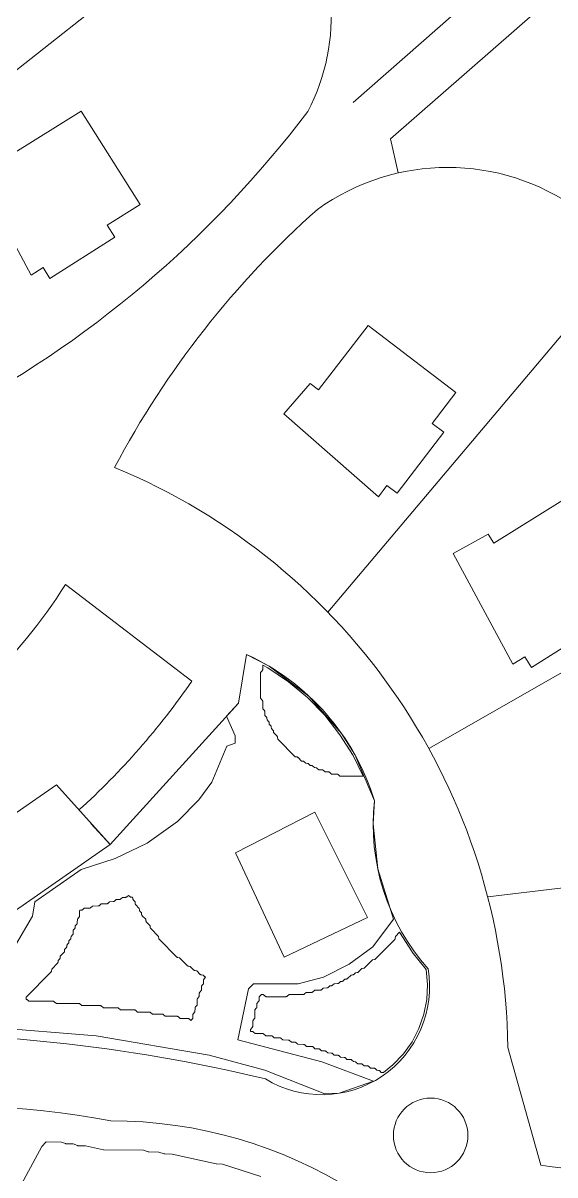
# Model space of a CAD drawing. Header units: inches. Extents: x 36 to 81.1, y 17.3 to 55.9.
# Drawn here: x 59.15 to 65.77, y 30.96 to 45.26 of the extents above; entities that cross this region are included whole.
import ezdxf

# ---------------------------------------------------------------- set-up
doc = ezdxf.new("R2010")
doc.units = ezdxf.units.IN
for name, color, linetype, lineweight in [('01_ORIGINAL_CAD', 7, 'Continuous', 20), ('02_APPROVED_PDF_OUTLINES', 7, 'Continuous', 15), ('03_ADDED_AREAS_SAME_COMPOSITION', 7, 'Continuous', 15), ('04_APPROVED_PERIMETER', 7, 'Continuous', 15)]:
    doc.layers.add(name, color=color, linetype=linetype, lineweight=lineweight)

msp = doc.modelspace()

# ---------------------------------------------------------------- linework, layer by layer
at = {"layer": '01_ORIGINAL_CAD'}
for points in [[(63.257, 44.272), (68.329, 48.719), (68.329, 49.231), (68.73, 49.6), (69.33, 49.6), (71.442, 51.512), (71.442, 50.696), (69.711, 49.177), (69.725, 48.651), (69.304, 48.218), (68.761, 48.218), (63.72, 43.82), (63.817, 43.397)], [(62.206, 47.145), (57.223, 43.22)], [(66.604, 42.276), (62.941, 37.945)], [(69.006, 38.995), (64.196, 36.253)], [(58.564, 35.106), (59.058, 34.241), (60.235, 35.059), (59.57, 35.799), (58.564, 35.106)], [(70.407, 35.063), (64.93, 34.409)], [(65.18, 32.538), (65.591, 31.078)]]:
    msp.add_lwpolyline(points, dxfattribs=at)
for points in [[(59.019, 43.63), (59.878, 44.165), (60.608, 43.006), (60.2, 42.749), (60.296, 42.598), (59.487, 42.088), (59.402, 42.222), (59.254, 42.129), (58.511, 43.505), (58.949, 43.742)], [(62.827, 40.702), (63.445, 41.502), (64.534, 40.672), (64.241, 40.288), (64.384, 40.18), (63.804, 39.42), (63.677, 39.516), (63.571, 39.377), (62.394, 40.407), (62.722, 40.782)], [(65.006, 38.799), (65.865, 39.334), (66.595, 38.175), (66.187, 37.918), (66.283, 37.767), (65.474, 37.257), (65.389, 37.391), (65.242, 37.298), (64.498, 38.674), (64.936, 38.911)], [(61.796, 34.957), (62.78, 35.461), (63.435, 34.152), (62.399, 33.663)]]:
    msp.add_lwpolyline(points, close=True, dxfattribs=at)
for points in [[(60.29, 39.74, -0.089338), (62.813, 42.944, -0.322066), (66.051, 42.944, -0.030946), (69.111, 38.833, -0.044664), (70.78, 33.554, -0.301674), (68.967, 31.144, -0.082145), (65.591, 31.078)], [(60.29, 39.74, -0.300089), (65.18, 32.538)], [(59.849, 35.488, 0.057164), (61.253, 37.088), (59.681, 38.289, -0.064319), (58.632, 37.014, -0.064319)], [(59.998, 35.322), (60.235, 35.059), (61.831, 36.816), (61.933, 37.418, -0.214593), (63.522, 35.602, 0.212382), (64.188, 33.517, -0.642649), (62.166, 32.15, 0.132984), (51.615, 31.858, -0.471407), (50.913, 32.245)], [(53.65, 30.945, -0.14301), (60.243, 31.63, -0.286424), (65.36, 28.431), (66.481, 23.89, -0.272091), (64.9, 18.954), (63.661, 17.533)]]:
    msp.add_lwpolyline(points, format="xyb", dxfattribs=at)
msp.add_circle((64.22, 31.448), 0.463, dxfattribs=at)
for centre, radius, start, end in [((60.387, 45.356), 2.599, 332.6099, 36.0186), ((51.961, 52.291), 13.465, 297.5281, 322.8549)]:
    msp.add_arc(centre, radius, start, end, dxfattribs=at)
at = {"layer": '02_APPROVED_PDF_OUTLINES'}
for points in [[(63.379, 35.908), (63.093, 35.908), (63.07, 35.928), (63.068, 35.93), (63.066, 35.931), (63.063, 35.933), (63.06, 35.933), (63.057, 35.934), (63.054, 35.934), (62.988, 35.934), (62.968, 35.953), (62.965, 35.955), (62.963, 35.957), (62.96, 35.958), (62.957, 35.959), (62.954, 35.96), (62.951, 35.96), (62.908, 35.961), (62.885, 35.981), (62.882, 35.983), (62.88, 35.985), (62.877, 35.986), (62.874, 35.987), (62.871, 35.988), (62.868, 35.988), (62.829, 35.988), (62.811, 36.005), (62.809, 36.007), (62.806, 36.009), (62.803, 36.011), (62.799, 36.012), (62.796, 36.012), (62.776, 36.014), (62.755, 36.034), (62.752, 36.036), (62.749, 36.038), (62.746, 36.039), (62.743, 36.04), (62.739, 36.04), (62.723, 36.041), (62.705, 36.059), (62.702, 36.061), (62.7, 36.063), (62.696, 36.064), (62.693, 36.065), (62.69, 36.066), (62.67, 36.068), (62.649, 36.087), (62.646, 36.089), (62.643, 36.091), (62.64, 36.093), (62.636, 36.094), (62.633, 36.094), (62.616, 36.095), (62.572, 36.139), (62.57, 36.141), (62.567, 36.143), (62.564, 36.145), (62.56, 36.146), (62.557, 36.146), (62.537, 36.148), (62.319, 36.368), (62.318, 36.387), (62.317, 36.391), (62.316, 36.394), (62.315, 36.397), (62.313, 36.4), (62.311, 36.403), (62.267, 36.448), (62.266, 36.464), (62.265, 36.468), (62.265, 36.471), (62.263, 36.475), (62.261, 36.478), (62.259, 36.48), (62.24, 36.501), (62.239, 36.518), (62.239, 36.521), (62.238, 36.525), (62.237, 36.528), (62.235, 36.531), (62.232, 36.534), (62.213, 36.554), (62.213, 36.572), (62.212, 36.575), (62.211, 36.579), (62.21, 36.582), (62.208, 36.585), (62.206, 36.588), (62.186, 36.609), (62.184, 36.629), (62.184, 36.632), (62.183, 36.636), (62.182, 36.639), (62.18, 36.642), (62.177, 36.644), (62.16, 36.662), (62.159, 36.705), (62.159, 36.708), (62.158, 36.711), (62.157, 36.714), (62.156, 36.717), (62.154, 36.719), (62.153, 36.722), (62.134, 36.742), (62.133, 36.836), (62.133, 36.84), (62.132, 36.843), (62.131, 36.847), (62.129, 36.85), (62.127, 36.853), (62.107, 36.876), (62.106, 37.193), (62.126, 37.216), (62.129, 37.219), (62.13, 37.222), (62.131, 37.226), (62.132, 37.229), (62.133, 37.233), (62.133, 37.285), (62.198, 37.251), (62.455, 37.079), (62.69, 36.883), (62.903, 36.664), (63.093, 36.423), (63.256, 36.164), (63.38, 35.909)], [(59.194, 33.137), (59.194, 33.164), (59.5, 33.475), (59.503, 33.477), (59.504, 33.48), (59.506, 33.483), (59.507, 33.486), (59.507, 33.489), (59.511, 33.512), (59.582, 33.585), (59.584, 33.587), (59.586, 33.59), (59.587, 33.593), (59.588, 33.597), (59.589, 33.6), (59.591, 33.62), (59.61, 33.641), (59.612, 33.644), (59.614, 33.647), (59.615, 33.651), (59.616, 33.654), (59.617, 33.657), (59.617, 33.674), (59.661, 33.719), (59.663, 33.722), (59.665, 33.724), (59.667, 33.728), (59.668, 33.731), (59.668, 33.734), (59.67, 33.755), (59.689, 33.776), (59.692, 33.778), (59.693, 33.782), (59.695, 33.785), (59.696, 33.788), (59.696, 33.792), (59.697, 33.809), (59.716, 33.829), (59.718, 33.832), (59.72, 33.835), (59.721, 33.838), (59.722, 33.842), (59.723, 33.845), (59.723, 33.863), (59.742, 33.883), (59.745, 33.886), (59.746, 33.889), (59.748, 33.892), (59.749, 33.896), (59.749, 33.899), (59.75, 33.916), (59.769, 33.937), (59.771, 33.939), (59.772, 33.942), (59.774, 33.944), (59.775, 33.947), (59.775, 33.95), (59.775, 33.953), (59.776, 33.997), (59.793, 34.014), (59.796, 34.017), (59.797, 34.02), (59.799, 34.023), (59.8, 34.026), (59.8, 34.03), (59.802, 34.05), (59.822, 34.071), (59.824, 34.073), (59.825, 34.076), (59.826, 34.079), (59.827, 34.082), (59.828, 34.085), (59.828, 34.088), (59.829, 34.132), (59.849, 34.155), (59.852, 34.158), (59.853, 34.161), (59.855, 34.164), (59.855, 34.168), (59.856, 34.171), (59.856, 34.238), (59.86, 34.243), (59.879, 34.244), (59.883, 34.245), (59.886, 34.246), (59.889, 34.247), (59.892, 34.249), (59.895, 34.252), (59.912, 34.269), (59.978, 34.269), (59.981, 34.269), (59.984, 34.27), (59.987, 34.271), (59.989, 34.272), (59.992, 34.273), (59.994, 34.275), (60.017, 34.296), (60.087, 34.297), (60.09, 34.297), (60.093, 34.298), (60.096, 34.299), (60.099, 34.3), (60.102, 34.302), (60.104, 34.304), (60.124, 34.322), (60.19, 34.323), (60.193, 34.323), (60.196, 34.323), (60.199, 34.324), (60.202, 34.326), (60.204, 34.327), (60.207, 34.329), (60.23, 34.35), (60.273, 34.351), (60.276, 34.351), (60.279, 34.351), (60.282, 34.352), (60.285, 34.354), (60.287, 34.355), (60.29, 34.357), (60.31, 34.376), (60.353, 34.377), (60.356, 34.378), (60.359, 34.378), (60.362, 34.379), (60.364, 34.381), (60.367, 34.382), (60.369, 34.384), (60.389, 34.403), (60.429, 34.403), (60.432, 34.404), (60.435, 34.404), (60.438, 34.405), (60.44, 34.406), (60.443, 34.408), (60.445, 34.41), (60.465, 34.427), (60.479, 34.413), (60.482, 34.411), (60.485, 34.409), (60.488, 34.407), (60.491, 34.406), (60.495, 34.406), (60.514, 34.404), (60.519, 34.399), (60.52, 34.383), (60.52, 34.379), (60.521, 34.376), (60.522, 34.373), (60.524, 34.37), (60.527, 34.367), (60.546, 34.346), (60.546, 34.329), (60.547, 34.326), (60.547, 34.323), (60.548, 34.32), (60.55, 34.318), (60.551, 34.315), (60.553, 34.313), (60.599, 34.266), (60.6, 34.249), (60.6, 34.245), (60.601, 34.242), (60.602, 34.238), (60.604, 34.235), (60.606, 34.233), (60.626, 34.212), (60.628, 34.191), (60.628, 34.188), (60.629, 34.185), (60.631, 34.181), (60.633, 34.179), (60.635, 34.176), (60.679, 34.131), (60.681, 34.111), (60.682, 34.107), (60.683, 34.104), (60.684, 34.101), (60.686, 34.098), (60.688, 34.095), (60.733, 34.05), (60.734, 34.03), (60.735, 34.027), (60.736, 34.024), (60.737, 34.02), (60.739, 34.018), (60.741, 34.015), (60.839, 33.916), (60.843, 33.893), (60.843, 33.889), (60.844, 33.886), (60.846, 33.884), (60.848, 33.881), (60.85, 33.879), (61.062, 33.664), (61.065, 33.662), (61.068, 33.66), (61.07, 33.659), (61.074, 33.657), (61.077, 33.657), (61.099, 33.654), (61.198, 33.555), (61.2, 33.552), (61.203, 33.551), (61.206, 33.549), (61.21, 33.548), (61.213, 33.548), (61.233, 33.546), (61.277, 33.501), (61.28, 33.499), (61.283, 33.497), (61.286, 33.495), (61.29, 33.494), (61.293, 33.494), (61.313, 33.492), (61.357, 33.447), (61.36, 33.445), (61.363, 33.443), (61.366, 33.442), (61.369, 33.441), (61.373, 33.44), (61.392, 33.439), (61.41, 33.421), (61.413, 33.418), (61.416, 33.417), (61.419, 33.415), (61.422, 33.414), (61.423, 33.414), (61.423, 33.413), (61.403, 33.39), (61.401, 33.387), (61.399, 33.384), (61.398, 33.38), (61.397, 33.377), (61.397, 33.373), (61.397, 33.332), (61.377, 33.309), (61.374, 33.306), (61.373, 33.303), (61.371, 33.3), (61.371, 33.296), (61.37, 33.293), (61.37, 33.252), (61.35, 33.228), (61.348, 33.226), (61.346, 33.223), (61.345, 33.219), (61.344, 33.216), (61.344, 33.212), (61.344, 33.171), (61.324, 33.148), (61.322, 33.145), (61.32, 33.142), (61.319, 33.139), (61.318, 33.135), (61.318, 33.132), (61.318, 33.064), (61.299, 33.044), (61.297, 33.042), (61.295, 33.039), (61.294, 33.036), (61.293, 33.033), (61.292, 33.03), (61.292, 33.027), (61.291, 32.983), (61.271, 32.96), (61.269, 32.957), (61.267, 32.954), (61.266, 32.951), (61.265, 32.947), (61.265, 32.944), (61.265, 32.898), (61.264, 32.898), (61.261, 32.896), (61.258, 32.894), (61.255, 32.892), (61.238, 32.876), (61.222, 32.892), (61.219, 32.894), (61.217, 32.896), (61.214, 32.897), (61.211, 32.898), (61.208, 32.899), (61.205, 32.899), (61.108, 32.9), (61.085, 32.92), (61.083, 32.922), (61.08, 32.924), (61.078, 32.925), (61.075, 32.926), (61.072, 32.926), (61.069, 32.927), (60.922, 32.927), (60.9, 32.947), (60.897, 32.949), (60.895, 32.95), (60.892, 32.952), (60.889, 32.953), (60.886, 32.953), (60.883, 32.953), (60.762, 32.953), (60.736, 32.975), (60.734, 32.977), (60.731, 32.978), (60.727, 32.979), (60.724, 32.98), (60.721, 32.98), (60.577, 32.98), (60.554, 33), (60.552, 33.002), (60.549, 33.004), (60.547, 33.005), (60.544, 33.006), (60.541, 33.007), (60.538, 33.007), (60.365, 33.007), (60.342, 33.027), (60.34, 33.029), (60.337, 33.031), (60.334, 33.032), (60.331, 33.033), (60.328, 33.033), (60.325, 33.033), (60.152, 33.034), (60.126, 33.055), (60.123, 33.057), (60.12, 33.058), (60.117, 33.059), (60.113, 33.06), (60.11, 33.06), (59.886, 33.06), (59.86, 33.081), (59.858, 33.083), (59.854, 33.085), (59.851, 33.086), (59.848, 33.087), (59.844, 33.087), (59.568, 33.087), (59.542, 33.108), (59.539, 33.11), (59.536, 33.112), (59.533, 33.113), (59.529, 33.113), (59.526, 33.114), (59.224, 33.113), (59.207, 33.13), (59.204, 33.133), (59.202, 33.134), (59.199, 33.136), (59.196, 33.137)], [(62.087, 33.173), (62.089, 33.173), (62.092, 33.174), (62.095, 33.176), (62.098, 33.177), (62.1, 33.18), (62.117, 33.197), (62.138, 33.197), (62.164, 33.175), (62.167, 33.173), (62.17, 33.172), (62.173, 33.171), (62.177, 33.17), (62.18, 33.17), (62.419, 33.17), (62.422, 33.17), (62.426, 33.171), (62.429, 33.172), (62.432, 33.174), (62.435, 33.176), (62.461, 33.197), (62.634, 33.197), (62.637, 33.197), (62.64, 33.198), (62.643, 33.199), (62.646, 33.2), (62.649, 33.202), (62.651, 33.204), (62.674, 33.224), (62.74, 33.224), (62.744, 33.224), (62.746, 33.225), (62.749, 33.226), (62.752, 33.227), (62.755, 33.229), (62.757, 33.231), (62.78, 33.251), (62.847, 33.251), (62.85, 33.251), (62.853, 33.252), (62.855, 33.253), (62.858, 33.254), (62.861, 33.256), (62.863, 33.257), (62.886, 33.278), (62.929, 33.279), (62.933, 33.279), (62.936, 33.28), (62.938, 33.281), (62.941, 33.282), (62.944, 33.284), (62.946, 33.286), (62.967, 33.305), (62.987, 33.307), (62.99, 33.308), (62.994, 33.309), (62.997, 33.31), (63, 33.312), (63.002, 33.314), (63.02, 33.332), (63.062, 33.333), (63.065, 33.333), (63.068, 33.334), (63.071, 33.335), (63.074, 33.336), (63.076, 33.338), (63.079, 33.34), (63.099, 33.359), (63.116, 33.36), (63.119, 33.36), (63.123, 33.361), (63.126, 33.362), (63.129, 33.364), (63.132, 33.366), (63.152, 33.386), (63.172, 33.388), (63.176, 33.388), (63.179, 33.39), (63.182, 33.391), (63.185, 33.393), (63.188, 33.395), (63.232, 33.439), (63.248, 33.44), (63.252, 33.441), (63.255, 33.442), (63.259, 33.443), (63.262, 33.445), (63.264, 33.447), (63.285, 33.467), (63.305, 33.469), (63.308, 33.469), (63.312, 33.47), (63.315, 33.472), (63.318, 33.474), (63.321, 33.476), (63.366, 33.521), (63.388, 33.524), (63.391, 33.525), (63.394, 33.526), (63.397, 33.528), (63.4, 33.529), (63.402, 33.532), (63.498, 33.629), (63.521, 33.632), (63.524, 33.632), (63.527, 33.634), (63.53, 33.635), (63.533, 33.637), (63.535, 33.639), (63.773, 33.881), (63.775, 33.883), (63.777, 33.886), (63.779, 33.889), (63.78, 33.892), (63.78, 33.895), (63.784, 33.918), (63.835, 33.973), (63.989, 33.726), (63.99, 33.724), (64.163, 33.508), (64.181, 33.323), (64.171, 33.135), (64.136, 32.952), (64.075, 32.777), (63.99, 32.612), (63.882, 32.459), (63.752, 32.323), (63.633, 32.231), (63.605, 32.231), (63.588, 32.248), (63.586, 32.25), (63.583, 32.252), (63.58, 32.254), (63.576, 32.255), (63.573, 32.255), (63.553, 32.257), (63.532, 32.277), (63.53, 32.279), (63.527, 32.28), (63.524, 32.282), (63.522, 32.283), (63.519, 32.283), (63.515, 32.283), (63.472, 32.284), (63.452, 32.303), (63.45, 32.305), (63.447, 32.307), (63.445, 32.308), (63.442, 32.309), (63.439, 32.31), (63.436, 32.31), (63.392, 32.311), (63.369, 32.332), (63.367, 32.333), (63.364, 32.335), (63.362, 32.336), (63.359, 32.337), (63.356, 32.338), (63.353, 32.338), (63.313, 32.338), (63.296, 32.355), (63.293, 32.357), (63.291, 32.359), (63.287, 32.361), (63.284, 32.362), (63.281, 32.362), (63.261, 32.364), (63.24, 32.384), (63.238, 32.386), (63.235, 32.387), (63.232, 32.389), (63.229, 32.39), (63.226, 32.39), (63.223, 32.391), (63.18, 32.391), (63.16, 32.41), (63.158, 32.412), (63.155, 32.414), (63.153, 32.415), (63.15, 32.416), (63.147, 32.417), (63.144, 32.417), (63.1, 32.418), (63.077, 32.439), (63.075, 32.441), (63.072, 32.442), (63.069, 32.443), (63.067, 32.444), (63.064, 32.445), (63.061, 32.445), (63.021, 32.445), (63.001, 32.464), (62.999, 32.466), (62.996, 32.468), (62.993, 32.469), (62.99, 32.47), (62.987, 32.471), (62.984, 32.471), (62.941, 32.472), (62.921, 32.491), (62.919, 32.493), (62.916, 32.494), (62.913, 32.496), (62.911, 32.497), (62.908, 32.497), (62.905, 32.498), (62.862, 32.499), (62.842, 32.518), (62.839, 32.52), (62.837, 32.521), (62.834, 32.523), (62.831, 32.524), (62.828, 32.524), (62.825, 32.524), (62.782, 32.525), (62.762, 32.544), (62.759, 32.546), (62.757, 32.548), (62.754, 32.549), (62.751, 32.55), (62.748, 32.551), (62.745, 32.551), (62.676, 32.552), (62.656, 32.571), (62.653, 32.573), (62.651, 32.575), (62.648, 32.576), (62.645, 32.577), (62.642, 32.578), (62.639, 32.578), (62.569, 32.579), (62.549, 32.598), (62.547, 32.6), (62.544, 32.602), (62.542, 32.603), (62.539, 32.604), (62.536, 32.604), (62.533, 32.605), (62.489, 32.606), (62.466, 32.626), (62.464, 32.628), (62.461, 32.63), (62.459, 32.631), (62.456, 32.632), (62.453, 32.632), (62.45, 32.632), (62.383, 32.633), (62.36, 32.653), (62.358, 32.655), (62.355, 32.656), (62.352, 32.658), (62.349, 32.658), (62.346, 32.659), (62.343, 32.659), (62.277, 32.659), (62.254, 32.68), (62.251, 32.681), (62.249, 32.683), (62.246, 32.684), (62.243, 32.685), (62.24, 32.686), (62.237, 32.686), (62.17, 32.686), (62.148, 32.706), (62.145, 32.708), (62.143, 32.71), (62.14, 32.711), (62.137, 32.712), (62.134, 32.712), (62.131, 32.713), (62.038, 32.713), (62.018, 32.732), (62.015, 32.734), (62.012, 32.736), (62.009, 32.737), (62.006, 32.738), (62.002, 32.739), (61.986, 32.739), (61.982, 32.743), (61.982, 32.765), (62.002, 32.788), (62.004, 32.791), (62.006, 32.794), (62.007, 32.797), (62.008, 32.801), (62.008, 32.804), (62.008, 32.872), (62.028, 32.895), (62.031, 32.898), (62.032, 32.901), (62.034, 32.904), (62.034, 32.908), (62.035, 32.912), (62.035, 33.006), (62.053, 33.026), (62.055, 33.028), (62.057, 33.031), (62.058, 33.034), (62.059, 33.036), (62.06, 33.039), (62.06, 33.042), (62.061, 33.087), (62.081, 33.11), (62.083, 33.113), (62.085, 33.116), (62.086, 33.119), (62.087, 33.123), (62.087, 33.126)]]:
    msp.add_lwpolyline(points, close=True, dxfattribs=at)
at = {"layer": '03_ADDED_AREAS_SAME_COMPOSITION'}
msp.add_lwpolyline([(58.799, 30.232), (59.387, 31.31), (59.439, 31.369), (59.631, 31.366), (59.682, 31.346), (59.685, 31.345), (59.687, 31.344), (59.69, 31.344), (59.776, 31.342), (59.832, 31.321), (59.835, 31.32), (59.838, 31.319), (59.84, 31.319), (59.928, 31.317), (60.153, 31.268), (60.155, 31.268), (60.158, 31.268), (60.652, 31.267), (60.707, 31.246), (60.71, 31.245), (60.713, 31.244), (60.716, 31.244), (60.842, 31.242), (60.908, 31.22), (60.912, 31.22), (60.915, 31.219), (61.008, 31.216), (61.555, 31.096), (61.559, 31.095), (61.631, 31.091), (62.11, 30.94)], dxfattribs=at)
at = {"layer": '04_APPROVED_PERIMETER'}
msp.add_lwpolyline([(59.031, 33.761), (59.272, 34.168), (59.3, 34.347), (59.874, 34.75), (60.298, 34.885), (60.698, 35.075), (61.072, 35.346), (61.337, 35.614), (61.499, 35.834), (61.685, 36.281), (61.79, 36.317), (61.79, 36.409), (61.684, 36.654), (61.831, 36.816), (61.933, 37.418), (62.211, 37.272), (62.707, 36.901), (63.113, 36.438), (63.278, 36.176), (63.522, 35.602), (63.506, 35.318), (63.562, 34.759), (63.76, 34.134), (63.5, 33.789), (63.208, 33.574), (62.89, 33.413), (62.572, 33.332), (62.018, 33.332), (61.954, 33.269), (61.825, 32.635), (62.866, 32.363), (63.509, 32.122), (63.084, 31.972), (62.905, 31.964), (62.161, 32.257), (61.468, 32.446), (60.061, 32.686), (58.73, 32.793)], dxfattribs=at)

doc.saveas('drawing.dxf')
